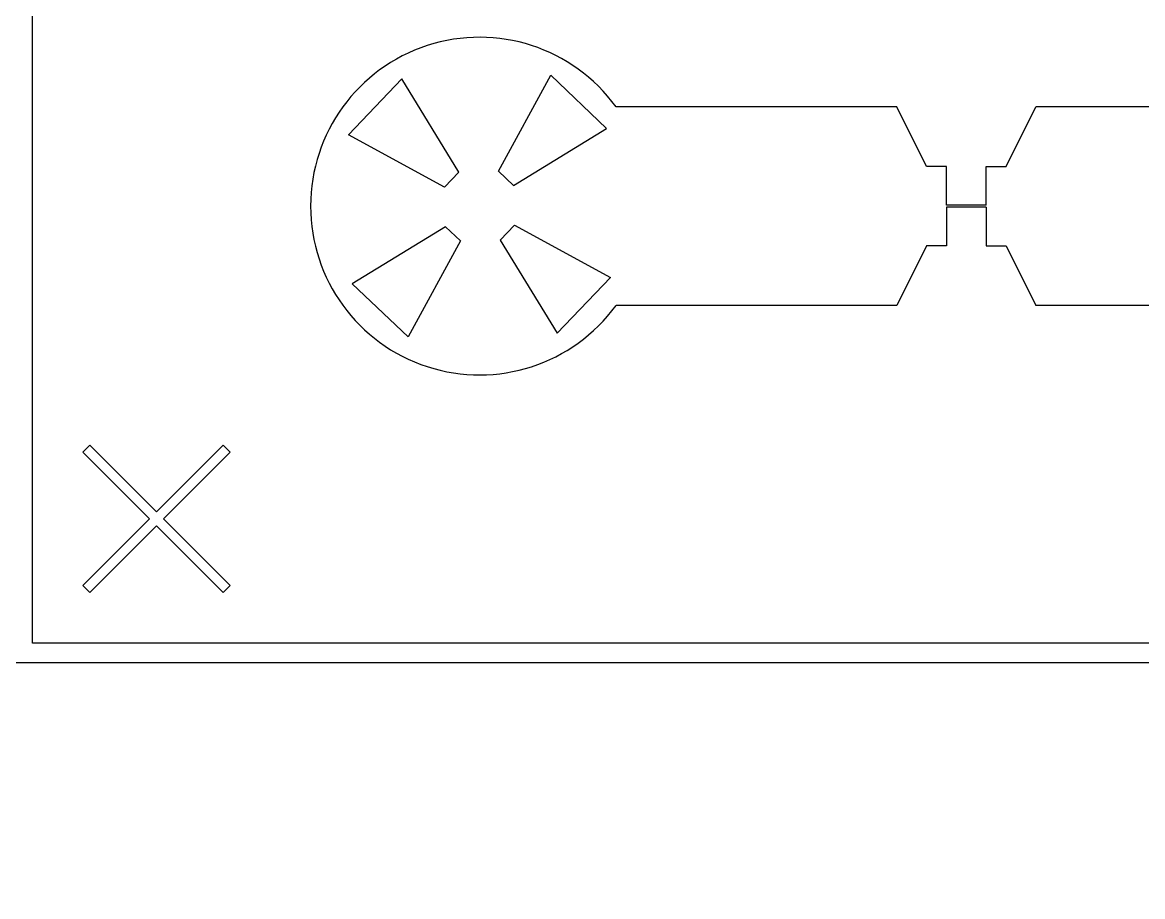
# Model space of a CAD drawing. Header units: inches. Extents: x -271009 to 5700, y -37000 to 38138.
# Drawn here: x -125000 to -119278, y -27127 to -22660 of the extents above; entities that cross this region are included whole.
import ezdxf

# ---------------------------------------------------------------- set-up
doc = ezdxf.new("R2010")
doc.units = ezdxf.units.IN
doc.header["$MEASUREMENT"] = 0

msp = doc.modelspace()

# ---------------------------------------------------------------- linework, layer by layer
for p, q in [((-122568.4, -23420.5), (-122301.3, -22930.3)), ((-122015.9, -23201.9), (-122301.3, -22930.3)), ((-123334, -23234.5), (-123062.3, -22949.1)), ((-122771.3, -23425.5), (-123062.3, -22949.1)), ((-120534, -23091.3), (-121967.8, -23091.3)), ((-120381.8, -23395.7), (-120534, -23091.3)), ((-119975.8, -23395.7), (-119823.5, -23091.3)), ((-116867.2, -23091.3), (-119823.5, -23091.3)), ((-122492.3, -23492.9), (-122015.9, -23201.9)), ((-122843.8, -23501.6), (-123334, -23234.5)), ((-120280.3, -23395.7), (-120381.8, -23395.7)), ((-120280.3, -23594.1), (-120280.3, -23395.7)), ((-120077.3, -23594.1), (-120077.3, -23395.7)), ((-120077.3, -23395.7), (-119975.8, -23395.7)), ((-122843.8, -23501.6), (-122771.3, -23425.5)), ((-122492.3, -23492.9), (-122568.4, -23420.5)), ((-120077.3, -23594.1), (-120280.3, -23594.1)), ((-120077.3, -23603.4), (-120280.3, -23603.4)), ((-120280.3, -23603.4), (-120280.3, -23801.7)), ((-120077.3, -23603.4), (-120077.3, -23801.7)), ((-122838.7, -23704.6), (-123315.1, -23995.6)), ((-122838.7, -23704.6), (-122762.6, -23777)), ((-122487.2, -23695.9), (-122559.7, -23772)), ((-122487.2, -23695.9), (-121997, -23963)), ((-122762.6, -23777), (-123029.7, -24267.2)), ((-122559.7, -23772), (-122268.7, -24248.4)), ((-120381.8, -23801.7), (-120534, -24106.2)), ((-120280.3, -23801.7), (-120381.8, -23801.7)), ((-120077.3, -23801.7), (-119975.8, -23801.7)), ((-119975.8, -23801.7), (-119823.5, -24106.2)), ((-121997, -23963), (-122268.7, -24248.4)), ((-123315.1, -23995.6), (-123029.7, -24267.2)), ((-120534, -24106.2), (-121967.8, -24106.2)), ((-116867.2, -24106.2), (-119823.5, -24106.2)), ((-124655.8, -24820.6), (-124691.7, -24856.5)), ((-124314.9, -25161.5), (-124655.8, -24820.6)), ((-123974, -24820.6), (-124314.9, -25161.5)), ((-123938.1, -24856.5), (-123974, -24820.6)), ((-124691.7, -24856.5), (-124350.8, -25197.4)), ((-124279, -25197.4), (-123938.1, -24856.5)), ((-124350.8, -25197.4), (-124691.7, -25538.3)), ((-123938.1, -25538.3), (-124279, -25197.4)), ((-124655.8, -25574.2), (-124314.9, -25233.3)), ((-124314.9, -25233.3), (-123974, -25574.2)), ((-124691.7, -25538.3), (-124655.8, -25574.2)), ((-123974, -25574.2), (-123938.1, -25538.3)), ((-113784.2, -25933.2), (-136215.8, -25933.2))]:
    msp.add_line(p, q)
msp.add_lwpolyline([(-137000, 35000, 6), (-113000, 35000)], format="xyb", close=True)
msp.add_lwpolyline([(-113885.8, -25831.7), (-124949.2, -25831.7), (-124949.2, -17305.7), (-113885.8, -17305.7)], close=True)
msp.add_arc((-122665.5, -23598.7), 862.7, 36.0319, 323.9681)

doc.saveas('drawing.dxf')
